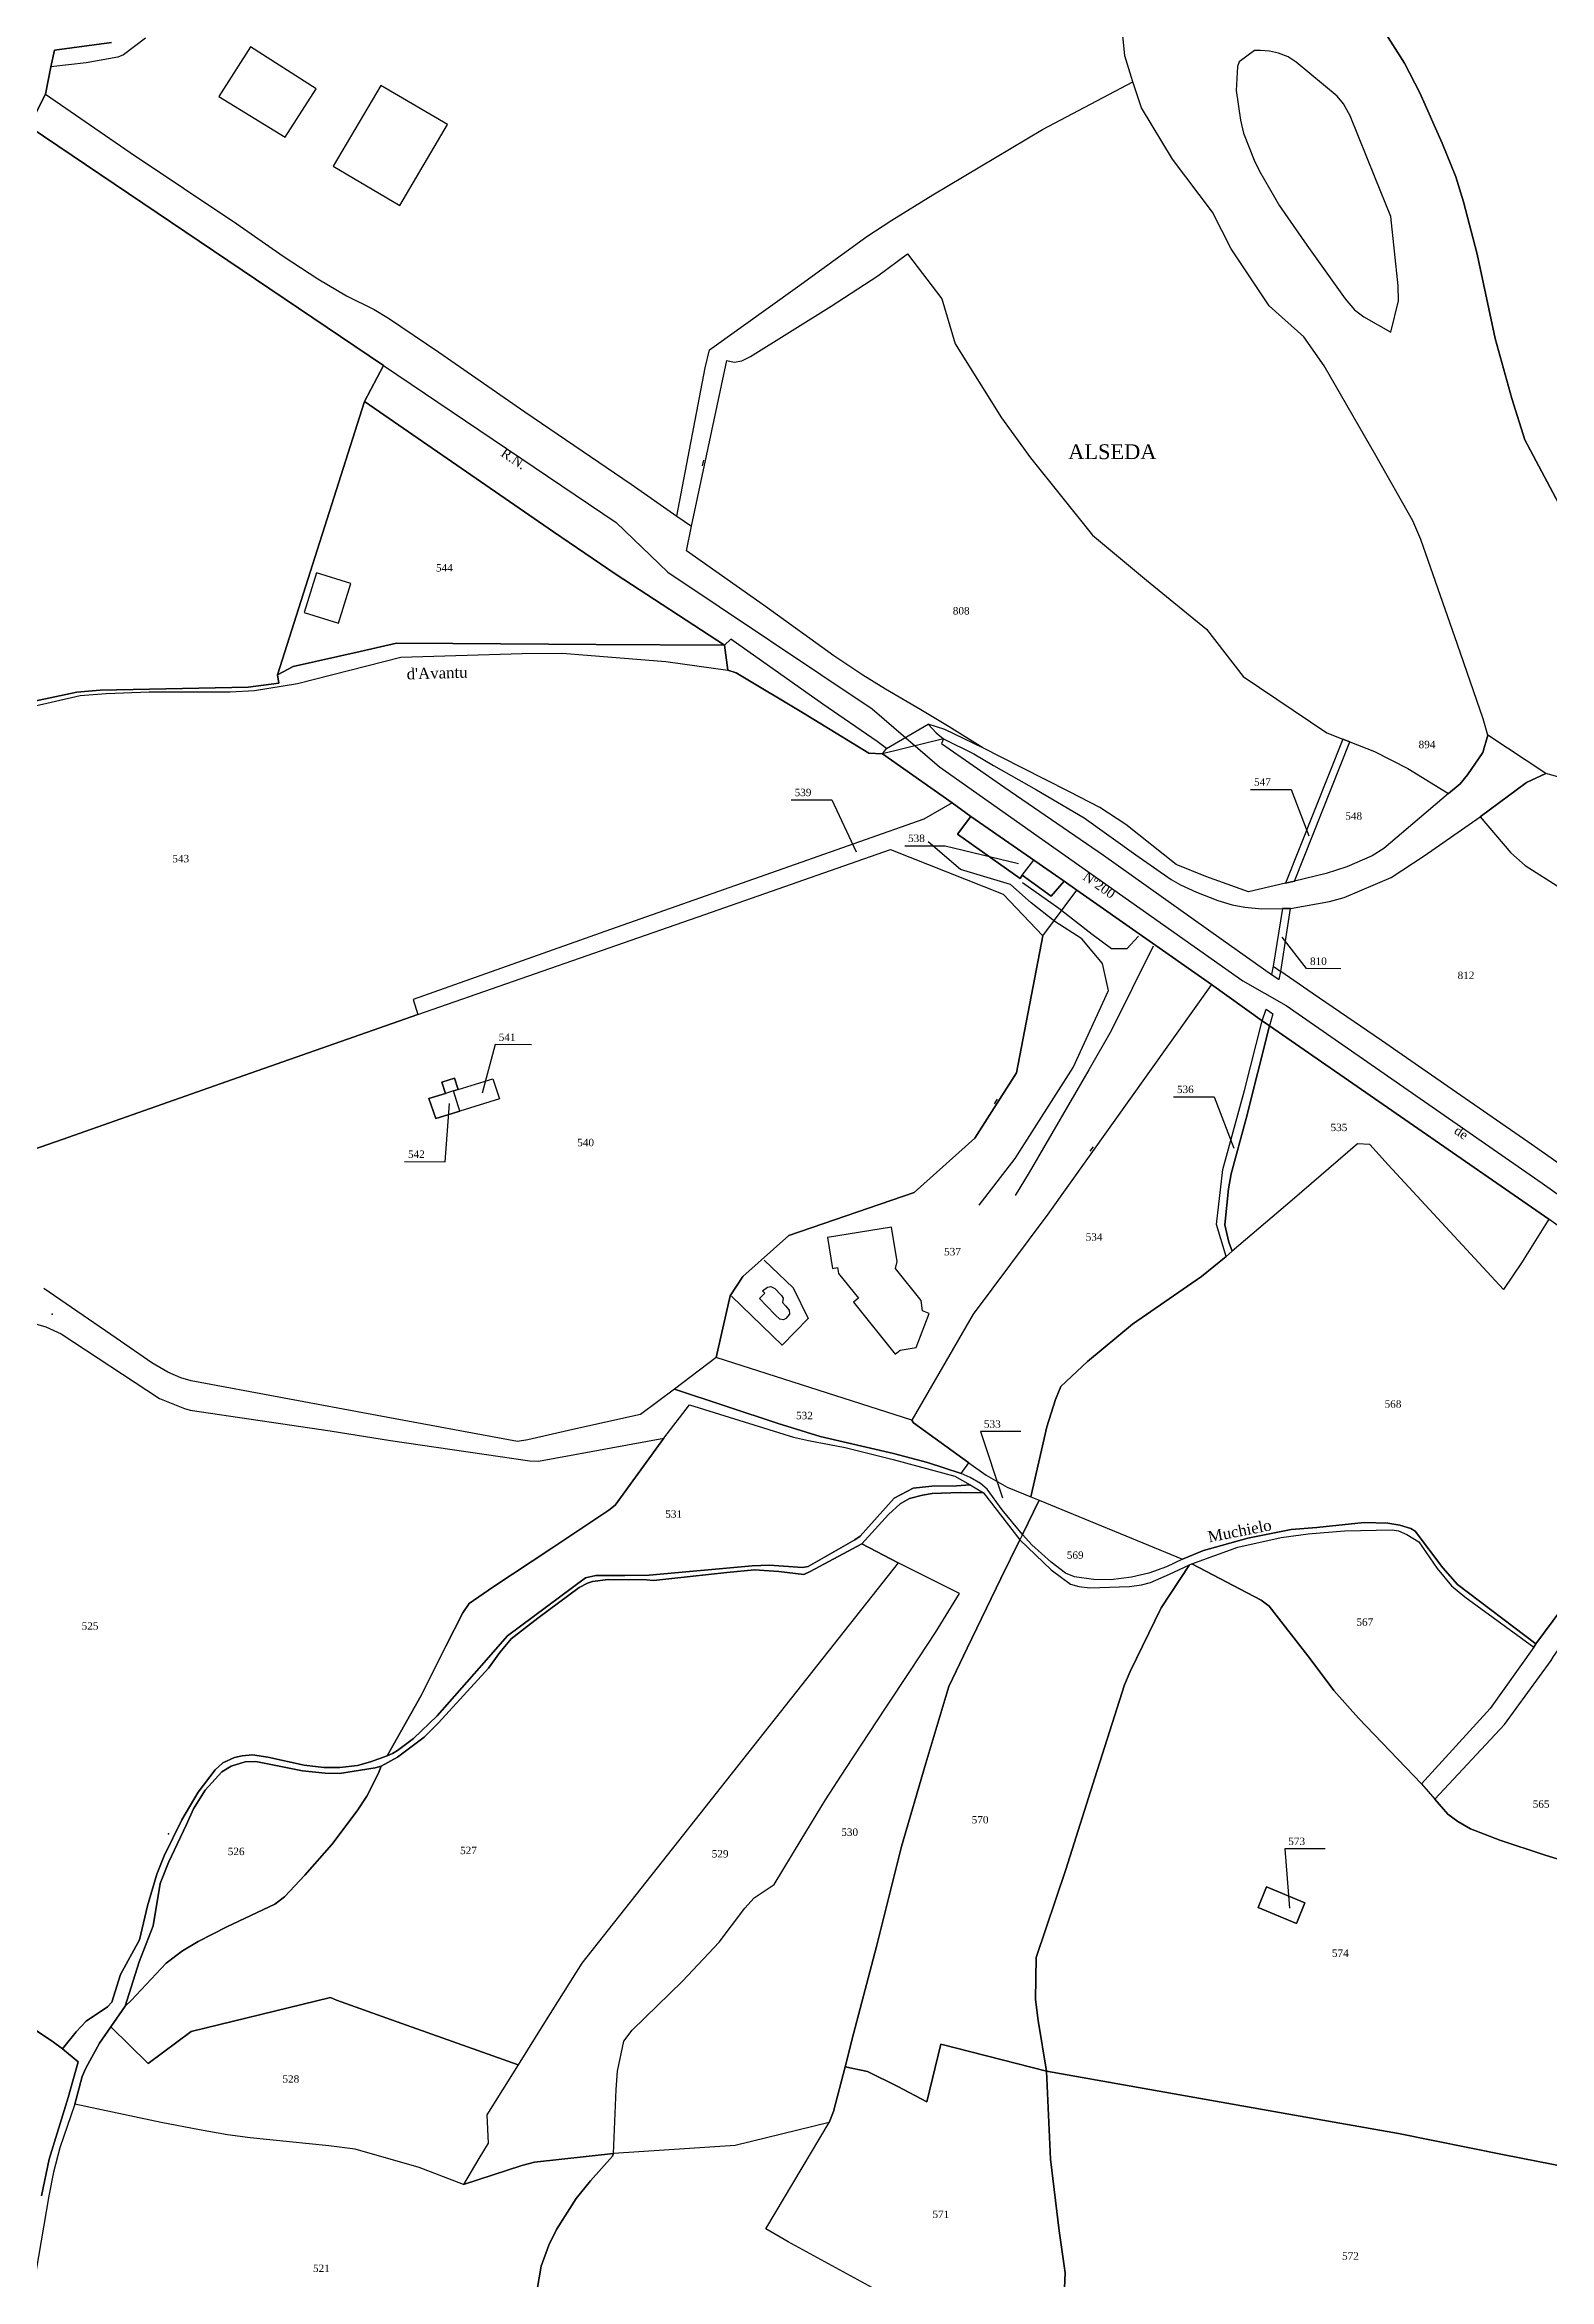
# Model space of a CAD drawing. Extents: x 1208104 to 1212743, y 6150498 to 6153217.
# Drawn here: x 1210997 to 1211403, y 6151575 to 6152178 of the extents above; entities that cross this region are included whole.
import ezdxf

# ---------------------------------------------------------------- set-up
doc = ezdxf.new("R2010")
doc.units = 0
doc.linetypes.add('CONTINU', pattern=[0])
doc.layers.get('0').update_dxf_attribs({"linetype": 'CONTINU'})
for name, color, linetype in [('1FLECHEFL', 7, 'CONTINU'), ('1LIEUDIT', 7, 'CONTINU'), ('1PARCELLE', 7, 'CONTINU'), ('1SUBDSECT', 7, 'CONTINU'), ('1TRONFLUV', 7, 'CONTINU'), ('1TROUPARCELLE', 7, 'CONTINU'), ('1ZONCOMM', 7, 'CONTINU'), ('3BATIDUR', 7, 'CONTINU'), ('3CHEMIN', 7, 'CONTINU'), ('3FISCLINE', 7, 'CONTINUOUS'), ('3FLECHEPAR', 7, 'CONTINU'), ('3LIEUDITTEX', 7, 'CONTINU'), ('3MURNONMI', 7, 'CONTINU'), ('3PARCELLETEX', 7, 'CONTINU'), ('3PISCINE', 7, 'CONTINUOUS'), ('3PONT', 7, 'CONTINU'), ('3SENTIER', 7, 'CONTINU'), ('3TOPOLINE', 7, 'CONTINU'), ('3TRONFLUVTEX', 7, 'CONTINU'), ('3ZONCOMMTEX', 7, 'CONTINU')]:
    doc.layers.add(name, color=color, linetype=linetype)
doc.styles.get("Standard").update_dxf_attribs({"font": 'Times New Roman'})

# ---------------------------------------------------------------- blocks, each defined once
blk = doc.blocks.new('FLECHRU1')
blk.add_point((0, 0))
blk = doc.blocks.new('MURNOMI')
blk.add_line((-0.75, 0.5), (0.75, 0.5))

msp = doc.modelspace()

# ---------------------------------------------------------------- linework, layer by layer
at = {"layer": '1LIEUDIT'}
for points in [[(1211454.63, 6151823.48), (1211402.69, 6151860.65), (1211327.31, 6151912.8), (1211325.33, 6151914.1), (1211311.69, 6151923.97), (1211275.31, 6151949.36), (1211271.92, 6151951.79), (1211246.79, 6151969.31), (1211241.75, 6151972.99), (1211222.9, 6151986.22), (1211219.24, 6151986.4), (1211201.62, 6151997.19), (1211183.48, 6152008.05), (1211181.25, 6152008.8), (1211180.3, 6152015.54), (1211180.3, 6152015.54), (1211151.11, 6152034.61), (1211134.2, 6152046.14), (1211083.18, 6152081.27), (1211088.32, 6152090.98), (1210992.72, 6152155.52), (1210997.18, 6152164.24), (1210998.6, 6152171.57), (1210999.54, 6152176.05), (1211014.95, 6152178.18)], [(1210972.05, 6151995.7), (1211005.6, 6152002.84), (1211011.93, 6152003.36), (1211051.78, 6152004.15), (1211060.08, 6152005.25), (1211059.7, 6152007.54), (1211083.18, 6152081.27), (1211134.2, 6152046.14), (1211151.11, 6152034.61), (1211180.3, 6152015.54), (1211180.3, 6152015.54), (1211181.25, 6152008.8), (1211183.48, 6152008.05), (1211201.62, 6151997.19), (1211219.24, 6151986.4), (1211222.9, 6151986.22), (1211241.75, 6151972.99), (1211246.79, 6151969.31), (1211271.92, 6151951.79), (1211275.31, 6151949.36), (1211311.69, 6151923.97), (1211325.33, 6151914.1), (1211327.31, 6151912.8), (1211402.69, 6151860.65), (1211395.48, 6151849.06), (1211390.45, 6151841.61), (1211359.35, 6151875.28), (1211354.4, 6151880.72), (1211351.09, 6151880.98), (1211333.47, 6151865.77), (1211317.22, 6151851.94), (1211315.61, 6151850.5), (1211309.01, 6151845.13), (1211290.41, 6151832.29), (1211278.19, 6151822.24), (1211271.01, 6151815.5), (1211269.55, 6151811.98), (1211267.26, 6151804.55), (1211262.92, 6151785.69), (1211265.2, 6151784.78), (1211260.7, 6151775.49), (1211260, 6151774.04), (1211254.88, 6151763.62), (1211245.77, 6151744.87), (1211240.79, 6151734.46), (1211234.6, 6151713.82), (1211228.06, 6151691.36), (1211221.28, 6151664.32), (1211215.12, 6151640.79), (1211212.89, 6151631.86), (1211209.72, 6151619.8), (1211208.56, 6151616.8), (1211183.18, 6151610.62), (1211150.38, 6151608.5), (1211150.12, 6151607.78), (1211144.15, 6151601.08), (1211140.33, 6151596.37), (1211134.95, 6151587.96), (1211132.93, 6151583.73), (1211130.85, 6151578.07), (1211128.78, 6151566.04)], [(1211454.63, 6151823.48), (1211402.69, 6151860.65), (1211395.48, 6151849.06), (1211390.45, 6151841.61), (1211359.35, 6151875.28), (1211354.4, 6151880.72), (1211351.09, 6151880.98), (1211333.47, 6151865.77), (1211317.22, 6151851.94), (1211315.61, 6151850.5), (1211309.01, 6151845.13), (1211290.41, 6151832.29), (1211278.19, 6151822.24), (1211271.01, 6151815.5), (1211269.55, 6151811.98), (1211267.26, 6151804.55), (1211262.92, 6151785.69), (1211265.2, 6151784.78), (1211260.7, 6151775.49), (1211260, 6151774.04), (1211260, 6151774.04), (1211254.88, 6151763.62), (1211245.77, 6151744.87), (1211240.79, 6151734.46), (1211234.6, 6151713.82), (1211228.06, 6151691.36), (1211221.28, 6151664.32), (1211215.12, 6151640.79), (1211212.89, 6151631.86), (1211209.72, 6151619.8), (1211208.56, 6151616.8), (1211183.18, 6151610.62), (1211150.38, 6151608.5), (1211150.12, 6151607.78), (1211144.15, 6151601.08), (1211140.33, 6151596.37), (1211134.95, 6151587.96), (1211132.93, 6151583.73), (1211130.85, 6151578.07), (1211128.78, 6151566.04)]]:
    msp.add_lwpolyline(points, dxfattribs=at)
at = {"layer": '1PARCELLE'}
for points in [[(1211014.95, 6152178.18), (1210999.54, 6152176.05), (1210998.6, 6152171.57), (1210997.18, 6152164.24), (1211019.99, 6152148.51), (1211048.72, 6152129.22), (1211061.3, 6152120.52), (1211070.58, 6152114.36), (1211078.31, 6152109.77), (1211085.82, 6152106.12), (1211089.71, 6152103.78), (1211103.28, 6152094.57), (1211126.45, 6152078.5), (1211155.12, 6152058.95), (1211167.48, 6152050.31), (1211171.44, 6152047.61), (1211180.97, 6152092.33), (1211182.94, 6152091.92), (1211184.95, 6152092.21), (1211187.28, 6152093.37), (1211209.08, 6152106.97), (1211221.71, 6152115.16), (1211229.64, 6152121.16), (1211238.92, 6152108.94), (1211242.49, 6152096.87), (1211255.01, 6152076.88), (1211262.86, 6152066.09), (1211279.57, 6152045.22), (1211294.15, 6152033.07), (1211310.36, 6152019.8), (1211320.24, 6152007.02), (1211342.77, 6151991.9), (1211347.11, 6151990.13), (1211349, 6151989.42), (1211355.62, 6151986.81), (1211364.59, 6151982.24), (1211375.6, 6151975.48), (1211378.75, 6151978.05), (1211380.73, 6151980.5), (1211384.86, 6151986.55), (1211386.19, 6151991.26), (1211384.95, 6151995.63), (1211377.99, 6152015.7), (1211368.11, 6152044), (1211365.95, 6152049.1), (1211355.98, 6152066.71), (1211342.07, 6152090.93), (1211336.61, 6152098.68), (1211327.22, 6152107.08), (1211316.98, 6152122.51), (1211311.91, 6152132.33), (1211301.16, 6152146.64), (1211292.81, 6152160.53), (1211290.45, 6152167.55), (1211288.33, 6152174.55), (1211287.71, 6152180.91)], [(1211406.84, 6152050.94), (1211396.16, 6152070.89), (1211392.65, 6152082.11), (1211388.18, 6152098.26), (1211383.37, 6152121.03), (1211379.63, 6152135.12), (1211377.61, 6152141.92), (1211373.87, 6152150.96), (1211367.9, 6152164.6), (1211363.77, 6152172.61), (1211357.43, 6152182.47)], [(1210993.19, 6151998.9), (1211006.53, 6152001.92), (1211013.49, 6152002.5), (1211025.15, 6152002.91), (1211046.99, 6152002.92), (1211053.49, 6152003.28), (1211065.12, 6152005.13), (1211092.98, 6152012.27), (1211125.75, 6152013.29), (1211136.53, 6152013.32), (1211164.5, 6152011.1), (1211181.25, 6152008.8), (1211183.48, 6152008.05), (1211201.62, 6151997.19), (1211219.24, 6151986.4), (1211222.9, 6151986.22), (1211241.75, 6151972.99), (1211234.1, 6151968.56), (1211199.38, 6151956.3), (1211149.54, 6151938.77), (1211096.31, 6151919.86), (1211097.6, 6151915.86), (1211049.09, 6151898.84), (1211001.67, 6151882.13), (1210957.5, 6151866.76)], [(1211424.5, 6151974.6), (1211401.87, 6151980.86), (1211396.68, 6151978.45), (1211384.13, 6151969.19), (1211392.43, 6151959.49), (1211396.27, 6151956.04), (1211405.9, 6151949.9)], [(1210957.5, 6151866.76), (1211001.67, 6151882.13), (1211049.09, 6151898.84), (1211097.6, 6151915.86), (1211174.98, 6151942.83), (1211225.1, 6151960.38), (1211255.51, 6151948.36), (1211266.17, 6151937.04), (1211259.08, 6151900.09), (1211247.83, 6151882.5), (1211231.48, 6151867.81), (1211197.7, 6151856.24), (1211185.23, 6151845.13), (1211181.83, 6151839.89), (1211178.09, 6151823.32), (1211166.83, 6151814.72), (1211157.65, 6151807.87), (1211139.36, 6151803.81), (1211127.26, 6151801.02), (1211124.5, 6151800.6), (1211086.6, 6151807.65), (1211086.6, 6151807.65), (1211036.49, 6151816.97), (1211033.66, 6151817.84), (1211030.19, 6151819.28), (1211025.83, 6151821.88), (1211016.23, 6151828.48), (1210996.7, 6151841.92)], [(1211454.63, 6151823.48), (1211402.69, 6151860.65), (1211395.48, 6151849.06), (1211390.45, 6151841.61), (1211359.35, 6151875.28), (1211354.4, 6151880.72), (1211351.09, 6151880.98), (1211333.47, 6151865.77), (1211317.22, 6151851.94), (1211315.61, 6151850.5), (1211309.01, 6151845.13), (1211290.41, 6151832.29), (1211278.19, 6151822.24), (1211271.01, 6151815.5), (1211269.55, 6151811.98), (1211267.26, 6151804.55), (1211262.92, 6151785.69), (1211262.92, 6151785.69), (1211265.2, 6151784.78), (1211303.81, 6151768.82), (1211309.48, 6151771.23), (1211321.48, 6151774.55), (1211333.13, 6151776.84), (1211340.11, 6151777.43), (1211352.83, 6151778.75), (1211359.21, 6151778.61), (1211362.5, 6151778.08), (1211365.42, 6151777.14), (1211366.57, 6151776.4), (1211374.1, 6151766.49), (1211378.05, 6151762.02), (1211399.16, 6151745.99), (1211406.16, 6151755.49)], [(1210992.91, 6151832.85), (1210997.2, 6151831.58), (1211001.38, 6151829.7), (1211027.89, 6151812.24), (1211034.61, 6151809.54), (1211036.18, 6151809.1), (1211073.93, 6151803.45), (1211090.18, 6151800.87), (1211127.82, 6151795.41), (1211130.13, 6151795.34), (1211163.97, 6151801.55), (1211150.81, 6151783.45), (1211149.13, 6151782.11), (1211133.73, 6151771.82), (1211117.85, 6151761.26), (1211111.45, 6151756.9), (1211109.77, 6151754.36), (1211105.17, 6151745.38), (1211098.45, 6151732.04), (1211089.33, 6151715.81), (1211084.82, 6151714.13), (1211081.35, 6151713.22), (1211076.56, 6151712.62), (1211072.22, 6151712.63), (1211066.92, 6151713.26), (1211057.14, 6151715.42), (1211052.98, 6151716.02), (1211050.18, 6151715.81), (1211048.16, 6151715.35), (1211044.99, 6151713.94), (1211042.94, 6151712.03), (1211038.31, 6151705.96), (1211033.91, 6151698.5), (1211029.16, 6151688.82), (1211027.17, 6151683.86), (1211024.64, 6151675.28), (1211022.5, 6151666.12), (1211017.39, 6151656.78), (1211015.02, 6151649.33), (1211013.91, 6151648.05), (1211008.1, 6151644.15), (1211005.4, 6151641.31), (1211001.76, 6151636.68), (1210998.98, 6151638.82), (1210998.98, 6151638.82), (1210984.39, 6151648.4)], [(1211421.4, 6151602.09), (1211390.64, 6151608.1), (1211390.64, 6151608.1), (1211362.14, 6151613.88), (1211334.07, 6151618.8), (1211308.68, 6151623.29), (1211267.19, 6151630.72), (1211264.94, 6151644.36), (1211264.16, 6151650.02), (1211264.36, 6151661.41), (1211272.37, 6151685.15), (1211280.17, 6151709.81), (1211288.24, 6151734.96), (1211289.7, 6151738.58), (1211298.07, 6151755.76), (1211305.78, 6151767.34), (1211306.35, 6151767.6), (1211325.06, 6151757.82), (1211327.27, 6151756.21), (1211338.32, 6151741.98), (1211344.71, 6151733.41), (1211351.32, 6151725.96), (1211368.35, 6151708.22), (1211371.94, 6151704.08), (1211375.43, 6151700.06), (1211378.09, 6151698.11), (1211381.51, 6151696.13), (1211389.45, 6151693), (1211401.41, 6151689.06), (1211408.95, 6151686.73)], [(1211408.95, 6151686.73), (1211401.41, 6151689.06), (1211389.45, 6151693), (1211381.51, 6151696.13), (1211378.09, 6151698.11), (1211375.43, 6151700.06), (1211371.94, 6151704.08), (1211390.74, 6151724.23), (1211403.31, 6151741.54)], [(1210984.39, 6151648.4), (1210998.98, 6151638.82), (1211001.76, 6151636.68), (1211005.93, 6151633.25), (1211003.28, 6151623.61), (1210998.15, 6151606.92), (1210996.08, 6151597.08)], [(1211128.78, 6151566.04), (1211130.85, 6151578.07), (1211132.93, 6151583.73), (1211134.95, 6151587.96), (1211140.33, 6151596.37), (1211144.15, 6151601.08), (1211150.12, 6151607.78), (1211150.38, 6151608.5), (1211129.1, 6151606.09), (1211125.67, 6151605.27), (1211109.88, 6151600.11), (1211097.94, 6151604.73), (1211080.66, 6151609.6), (1211073.6, 6151610.51), (1211052.39, 6151612.73), (1211046.28, 6151613.51), (1211038.67, 6151614.83), (1211028.33, 6151616.8), (1211005.06, 6151621.8), (1211001.06, 6151609.98), (1210999.31, 6151603.41), (1210998.03, 6151597.05), (1210994.52, 6151576.49)], [(1211224.19, 6151570.06), (1211197.46, 6151584.62), (1211191.43, 6151588.14), (1211208.56, 6151616.8), (1211183.18, 6151610.62), (1211150.38, 6151608.5), (1211150.12, 6151607.78), (1211144.15, 6151601.08), (1211140.33, 6151596.37), (1211134.95, 6151587.96), (1211132.93, 6151583.73), (1211130.85, 6151578.07), (1211128.78, 6151566.04)]]:
    msp.add_lwpolyline(points, dxfattribs=at)
for points in [[(1211347.11, 6151990.13), (1211331.66, 6151951.33), (1211321.63, 6151948.99), (1211310.16, 6151953.06), (1211302.17, 6151956.32), (1211288.57, 6151967.11), (1211281.51, 6151971.72), (1211273.39, 6151975.95), (1211260.41, 6151982.46), (1211249.98, 6151987.82), (1211240.91, 6151993.52), (1211233.24, 6151998.03), (1211223.71, 6152003.66), (1211217.64, 6152007.43), (1211209.83, 6152012.67), (1211191.34, 6152025.95), (1211170.08, 6152041.01), (1211171.44, 6152047.61), (1211180.97, 6152092.33), (1211182.94, 6152091.92), (1211184.95, 6152092.21), (1211187.28, 6152093.37), (1211209.08, 6152106.97), (1211221.71, 6152115.16), (1211229.64, 6152121.16), (1211238.92, 6152108.94), (1211242.49, 6152096.87), (1211255.01, 6152076.88), (1211262.86, 6152066.09), (1211279.57, 6152045.22), (1211294.15, 6152033.07), (1211310.36, 6152019.8), (1211320.24, 6152007.02), (1211342.77, 6151991.9), (1211347.11, 6151990.13)], [(1211083.18, 6152081.27), (1211059.7, 6152007.54), (1211064, 6152009.72), (1211081.99, 6152013.84), (1211091.83, 6152016.03), (1211107.05, 6152015.97), (1211145.71, 6152015.69), (1211180.3, 6152015.54), (1211151.11, 6152034.61), (1211134.2, 6152046.14), (1211083.18, 6152081.27)], [(1211334.05, 6151951.86), (1211349, 6151989.42), (1211347.11, 6151990.13), (1211331.66, 6151951.33), (1211334.05, 6151951.86)], [(1211334.05, 6151951.86), (1211349, 6151989.42), (1211355.62, 6151986.81), (1211364.59, 6151982.24), (1211375.6, 6151975.48), (1211358.14, 6151960.65), (1211354.99, 6151958.65), (1211348.16, 6151955.66), (1211342.61, 6151953.88), (1211334.05, 6151951.86)], [(1211241.75, 6151972.99), (1211234.1, 6151968.56), (1211199.38, 6151956.3), (1211149.54, 6151938.77), (1211096.31, 6151919.86), (1211097.6, 6151915.86), (1211174.98, 6151942.83), (1211225.1, 6151960.38), (1211255.51, 6151948.36), (1211266.17, 6151937.04), (1211275.31, 6151949.36), (1211271.92, 6151951.79), (1211268.47, 6151947.74), (1211260.63, 6151953.41), (1211260.02, 6151952.59), (1211243.15, 6151964.48), (1211246.79, 6151969.31), (1211241.75, 6151972.99)], [(1211271.92, 6151951.79), (1211268.47, 6151947.74), (1211260.63, 6151953.41), (1211260.02, 6151952.59), (1211243.15, 6151964.48), (1211246.79, 6151969.31), (1211271.92, 6151951.79)], [(1211384.13, 6151969.19), (1211392.43, 6151959.49), (1211396.27, 6151956.04), (1211405.9, 6151949.9), (1211412.03, 6151946.52), (1211423.18, 6151941.4), (1211437.93, 6151936.73), (1211446.16, 6151932.88), (1211439.2, 6151918.45), (1211434.62, 6151910.04), (1211410.25, 6151872.24), (1211396.96, 6151881.52), (1211376.59, 6151895.65), (1211357.56, 6151908.79), (1211338.84, 6151921.56), (1211330.41, 6151927.42), (1211332.97, 6151944.42), (1211343.47, 6151946.3), (1211347.43, 6151947.4), (1211360.15, 6151952.85), (1211369.06, 6151958.68), (1211384.13, 6151969.19)], [(1211178.09, 6151823.32), (1211181.83, 6151839.89), (1211185.23, 6151845.13), (1211197.7, 6151856.24), (1211231.48, 6151867.81), (1211247.83, 6151882.5), (1211259.08, 6151900.09), (1211266.17, 6151937.04), (1211275.31, 6151949.36), (1211311.69, 6151923.97), (1211267.49, 6151861.96), (1211247.4, 6151835), (1211230.8, 6151806.33), (1211178.09, 6151823.32)], [(1211330.41, 6151927.42), (1211332.97, 6151944.42), (1211330.86, 6151944.48), (1211328.33, 6151928.86), (1211330.41, 6151927.42)], [(1211311.69, 6151923.97), (1211267.49, 6151861.96), (1211247.4, 6151835), (1211230.8, 6151806.33), (1211231.27, 6151805.65), (1211246.19, 6151794.83), (1211250.86, 6151791.57), (1211256.57, 6151788.32), (1211262.92, 6151785.69), (1211267.26, 6151804.55), (1211269.55, 6151811.98), (1211271.01, 6151815.5), (1211278.19, 6151822.24), (1211290.41, 6151832.29), (1211309.01, 6151845.13), (1211315.61, 6151850.5), (1211313.01, 6151859.14), (1211314.7, 6151874.03), (1211320.62, 6151895.36), (1211325.33, 6151914.1), (1211311.69, 6151923.97)], [(1211315.61, 6151850.5), (1211313.01, 6151859.14), (1211314.7, 6151874.03), (1211320.62, 6151895.36), (1211325.33, 6151914.1), (1211327.31, 6151912.8), (1211321.01, 6151887.76), (1211317.02, 6151872.85), (1211316.23, 6151868.78), (1211315.26, 6151859.05), (1211316.37, 6151854.43), (1211317.22, 6151851.94), (1211315.61, 6151850.5)], [(1211317.22, 6151851.94), (1211316.37, 6151854.43), (1211315.26, 6151859.05), (1211316.23, 6151868.78), (1211317.02, 6151872.85), (1211321.01, 6151887.76), (1211327.31, 6151912.8), (1211402.69, 6151860.65), (1211395.48, 6151849.06), (1211390.45, 6151841.61), (1211359.35, 6151875.28), (1211354.4, 6151880.72), (1211351.09, 6151880.98), (1211333.47, 6151865.77), (1211317.22, 6151851.94)], [(1211108.46, 6151895.6), (1211107.52, 6151898.66), (1211104.08, 6151897.57), (1211105.01, 6151894.56), (1211100.52, 6151893.19), (1211102.46, 6151887.79), (1211108.93, 6151889.8), (1211107.21, 6151895.23), (1211108.46, 6151895.6)], [(1211108.46, 6151895.6), (1211117.81, 6151898.44), (1211119.62, 6151893.13), (1211108.93, 6151889.8), (1211107.21, 6151895.23), (1211108.46, 6151895.6)], [(1211178.09, 6151823.32), (1211166.83, 6151814.72), (1211194.76, 6151805.5), (1211206.15, 6151801.92), (1211225.91, 6151797.39), (1211235.06, 6151794.91), (1211244.16, 6151791.96), (1211246.19, 6151794.83), (1211231.27, 6151805.65), (1211230.8, 6151806.33), (1211178.09, 6151823.32)], [(1211368.35, 6151708.22), (1211371.94, 6151704.08), (1211390.74, 6151724.23), (1211403.31, 6151741.54), (1211403.91, 6151742.55), (1211458.67, 6151820.59), (1211454.63, 6151823.48), (1211429.33, 6151788.31), (1211406.16, 6151755.49), (1211399.16, 6151745.99), (1211398.63, 6151745.09), (1211386.85, 6151728.56), (1211368.35, 6151708.22)], [(1211089.33, 6151715.81), (1211098.45, 6151732.04), (1211105.17, 6151745.38), (1211109.77, 6151754.36), (1211111.45, 6151756.9), (1211117.85, 6151761.26), (1211133.73, 6151771.82), (1211149.13, 6151782.11), (1211150.81, 6151783.45), (1211163.97, 6151801.55), (1211170.84, 6151810.49), (1211198.93, 6151801.79), (1211202.93, 6151800.92), (1211212.87, 6151798.99), (1211225.85, 6151795.78), (1211242.47, 6151791.24), (1211246.58, 6151788.92), (1211242.93, 6151788.68), (1211236.23, 6151788.56), (1211231.2, 6151788.02), (1211226.07, 6151785.34), (1211216.92, 6151775.07), (1211215.46, 6151774.12), (1211202.85, 6151766.87), (1211201.35, 6151766.57), (1211192.43, 6151767.25), (1211187.75, 6151767.1), (1211159.98, 6151764.51), (1211153.41, 6151764.48), (1211145.63, 6151764.42), (1211142.79, 6151763.82), (1211121.76, 6151748.14), (1211114.11, 6151739.41), (1211102.77, 6151726.54), (1211096.42, 6151720.44), (1211092.14, 6151717.25), (1211090.72, 6151716.39), (1211089.33, 6151715.81)], [(1211244.16, 6151791.96), (1211246.19, 6151794.83), (1211250.86, 6151791.57), (1211256.57, 6151788.32), (1211262.92, 6151785.69), (1211265.2, 6151784.78), (1211260.7, 6151775.49), (1211255.2, 6151782.14), (1211251.18, 6151787.71), (1211249.37, 6151789.26), (1211246.6, 6151790.88), (1211244.16, 6151791.96)], [(1211208.56, 6151616.8), (1211183.18, 6151610.62), (1211150.38, 6151608.5), (1211151.1, 6151625.76), (1211151.49, 6151630.67), (1211153.15, 6151638.78), (1211155.4, 6151641.73), (1211169.02, 6151654.95), (1211178.9, 6151665.54), (1211185.79, 6151674.66), (1211188.3, 6151677.43), (1211193.74, 6151681.07), (1211201, 6151693.13), (1211207.54, 6151703.9), (1211213.01, 6151712.4), (1211223.71, 6151728.61), (1211230.52, 6151738.79), (1211237.27, 6151749.06), (1211243.67, 6151759.57), (1211227.13, 6151767.91), (1211217.36, 6151772.97), (1211224.52, 6151780.88), (1211227.67, 6151783.83), (1211230.19, 6151785.24), (1211233.69, 6151786.16), (1211236.31, 6151786.56), (1211243.88, 6151786.82), (1211250.19, 6151786.74), (1211260, 6151774.04), (1211254.88, 6151763.62), (1211245.77, 6151744.87), (1211240.79, 6151734.46), (1211234.6, 6151713.82), (1211228.06, 6151691.36), (1211221.28, 6151664.32), (1211215.12, 6151640.79), (1211212.89, 6151631.86), (1211209.72, 6151619.8), (1211208.56, 6151616.8)], [(1211260.7, 6151775.49), (1211265.2, 6151784.78), (1211303.81, 6151768.82), (1211299.52, 6151766.81), (1211294.78, 6151765.07), (1211290.14, 6151764.01), (1211284.5, 6151763.27), (1211279.82, 6151763.33), (1211274.76, 6151764.05), (1211272.29, 6151765.05), (1211268.4, 6151768.06), (1211263.18, 6151772.7), (1211260.7, 6151775.49)], [(1211018.63, 6151648.2), (1211020.29, 6151649.72), (1211029.7, 6151659.82), (1211034.13, 6151663.13), (1211038.36, 6151665.64), (1211046.05, 6151669.61), (1211058.98, 6151675.75), (1211061.58, 6151677.75), (1211067.15, 6151683.59), (1211074.41, 6151691.9), (1211081.2, 6151700.97), (1211083.85, 6151704.94), (1211086.98, 6151711.13), (1211087.68, 6151712.97), (1211092.06, 6151715.43), (1211099.31, 6151720.78), (1211103.12, 6151724.65), (1211116.63, 6151739.44), (1211119.68, 6151743.64), (1211122.78, 6151747.32), (1211129.97, 6151752.98), (1211141.09, 6151761.24), (1211143.39, 6151762.42), (1211144.68, 6151762.87), (1211148.93, 6151763.36), (1211159.3, 6151763.26), (1211161.13, 6151763.11), (1211180.94, 6151765.25), (1211188.44, 6151765.94), (1211194.99, 6151765.55), (1211201.67, 6151764.74), (1211203.44, 6151765.51), (1211217.36, 6151772.97), (1211227.13, 6151767.91), (1211141.79, 6151659.85), (1211131.76, 6151643.86), (1211124.67, 6151632.44), (1211090.5, 6151644.51), (1211075.67, 6151649.82), (1211074.03, 6151650.56), (1211036.49, 6151641.38), (1211024.89, 6151632.79), (1211014.8, 6151642.65), (1211018.63, 6151648.2)], [(1211305.78, 6151767.34), (1211298.07, 6151755.76), (1211289.7, 6151738.58), (1211288.24, 6151734.96), (1211280.17, 6151709.81), (1211272.37, 6151685.15), (1211264.36, 6151661.41), (1211264.16, 6151650.02), (1211264.94, 6151644.36), (1211267.19, 6151630.72), (1211238.68, 6151637.98), (1211234.85, 6151622.4), (1211227.06, 6151626.51), (1211218.84, 6151630.6), (1211212.89, 6151631.86), (1211215.12, 6151640.79), (1211221.28, 6151664.32), (1211228.06, 6151691.36), (1211234.6, 6151713.82), (1211240.79, 6151734.46), (1211245.77, 6151744.87), (1211254.88, 6151763.62), (1211260, 6151774.04), (1211268.45, 6151765.94), (1211273.68, 6151762.11), (1211275.85, 6151761.47), (1211278.83, 6151761.09), (1211289.54, 6151761.52), (1211292.75, 6151761.92), (1211295.26, 6151762.54), (1211300.35, 6151764.82), (1211305.78, 6151767.34)], [(1211368.35, 6151708.22), (1211351.32, 6151725.96), (1211344.71, 6151733.41), (1211338.32, 6151741.98), (1211327.27, 6151756.21), (1211325.06, 6151757.82), (1211306.35, 6151767.6), (1211318.82, 6151772.12), (1211330.5, 6151774.75), (1211337.76, 6151775.73), (1211347.54, 6151776.47), (1211360.44, 6151776.76), (1211362.16, 6151776.54), (1211364.39, 6151775.55), (1211367.58, 6151773.5), (1211372.54, 6151766.36), (1211376.37, 6151761.62), (1211380.05, 6151758.67), (1211398.63, 6151745.09), (1211386.85, 6151728.56), (1211368.35, 6151708.22)], [(1211150.38, 6151608.5), (1211151.1, 6151625.76), (1211151.49, 6151630.67), (1211153.15, 6151638.78), (1211155.4, 6151641.73), (1211169.02, 6151654.95), (1211178.9, 6151665.54), (1211185.79, 6151674.66), (1211188.3, 6151677.43), (1211193.74, 6151681.07), (1211201, 6151693.13), (1211207.54, 6151703.9), (1211213.01, 6151712.4), (1211223.71, 6151728.61), (1211230.52, 6151738.79), (1211237.27, 6151749.06), (1211243.67, 6151759.57), (1211227.13, 6151767.91), (1211141.79, 6151659.85), (1211131.76, 6151643.86), (1211124.67, 6151632.44), (1211116.21, 6151618.87), (1211116.57, 6151611.22), (1211114.03, 6151607.09), (1211109.88, 6151600.11), (1211125.67, 6151605.27), (1211129.1, 6151606.09), (1211150.38, 6151608.5)], [(1211018.63, 6151648.2), (1211022.4, 6151660.21), (1211026.2, 6151669.95), (1211028.12, 6151681.31), (1211030.36, 6151687.03), (1211035.19, 6151697.29), (1211037.1, 6151701.47), (1211040.24, 6151706.53), (1211044.7, 6151711.48), (1211047.22, 6151712.99), (1211051.05, 6151714.13), (1211053.91, 6151714.29), (1211066.46, 6151711.72), (1211072.57, 6151711.11), (1211076.48, 6151711), (1211086.04, 6151712.59), (1211087.68, 6151712.97), (1211086.98, 6151711.13), (1211083.85, 6151704.94), (1211081.2, 6151700.97), (1211074.41, 6151691.9), (1211067.15, 6151683.59), (1211061.58, 6151677.75), (1211058.98, 6151675.75), (1211046.05, 6151669.61), (1211038.36, 6151665.64), (1211034.13, 6151663.13), (1211029.7, 6151659.82), (1211020.29, 6151649.72), (1211018.63, 6151648.2)], [(1211336.88, 6151676.15), (1211326.49, 6151680.45), (1211324.27, 6151674.9), (1211334.59, 6151670.51), (1211336.88, 6151676.15)], [(1211014.8, 6151642.65), (1211024.89, 6151632.79), (1211036.49, 6151641.38), (1211074.03, 6151650.56), (1211075.67, 6151649.82), (1211090.5, 6151644.51), (1211124.67, 6151632.44), (1211116.21, 6151618.87), (1211116.57, 6151611.22), (1211114.03, 6151607.09), (1211109.88, 6151600.11), (1211097.94, 6151604.73), (1211080.66, 6151609.6), (1211073.6, 6151610.51), (1211052.39, 6151612.73), (1211046.28, 6151613.51), (1211038.67, 6151614.83), (1211028.33, 6151616.8), (1211005.06, 6151621.8), (1211007.08, 6151629.24), (1211008.04, 6151631.53), (1211011.76, 6151638.22), (1211014.8, 6151642.65)], [(1211267.19, 6151630.72), (1211268.21, 6151606.91), (1211270.56, 6151587.64), (1211272.22, 6151576.23), (1211271.86, 6151567.95), (1211285.57, 6151559.32), (1211283.61, 6151553.15), (1211264.25, 6151553.1), (1211251.79, 6151558.06), (1211241.72, 6151561.44), (1211236.89, 6151563.33), (1211224.19, 6151570.06), (1211197.46, 6151584.62), (1211191.43, 6151588.14), (1211208.56, 6151616.8), (1211209.72, 6151619.8), (1211212.89, 6151631.86), (1211218.84, 6151630.6), (1211227.06, 6151626.51), (1211234.85, 6151622.4), (1211238.68, 6151637.98), (1211267.19, 6151630.72)], [(1211421.4, 6151602.09), (1211421.85, 6151590.17), (1211425.02, 6151534.56), (1211396.95, 6151536.55), (1211388.27, 6151537.38), (1211381.76, 6151538.84), (1211369.05, 6151542.81), (1211348.59, 6151549.93), (1211336.54, 6151553.42), (1211328.42, 6151554.86), (1211305.67, 6151557.26), (1211287.85, 6151559.24), (1211285.57, 6151559.32), (1211271.86, 6151567.95), (1211272.22, 6151576.23), (1211270.56, 6151587.64), (1211268.21, 6151606.91), (1211267.19, 6151630.72), (1211308.68, 6151623.29), (1211334.07, 6151618.8), (1211362.14, 6151613.88), (1211390.64, 6151608.1), (1211421.4, 6151602.09)]]:
    msp.add_lwpolyline(points, close=True, dxfattribs=at)
at = {"layer": '1SUBDSECT'}
msp.add_lwpolyline([(1211014.95, 6152178.18), (1210999.54, 6152176.05), (1210998.6, 6152171.57), (1210997.18, 6152164.24), (1210992.72, 6152155.52), (1211088.32, 6152090.98), (1211083.18, 6152081.27), (1211059.7, 6152007.54), (1211060.08, 6152005.25), (1211051.78, 6152004.15), (1211011.93, 6152003.36), (1211005.6, 6152002.84), (1210972.05, 6151995.7)], dxfattribs=at)
at = {"layer": '1TRONFLUV'}
for points in [[(1211424.5, 6151974.6), (1211401.87, 6151980.86), (1211386.19, 6151991.26), (1211384.95, 6151995.63), (1211377.99, 6152015.7), (1211368.11, 6152044), (1211365.95, 6152049.1), (1211355.98, 6152066.71), (1211342.07, 6152090.93), (1211336.61, 6152098.68), (1211327.22, 6152107.08), (1211316.98, 6152122.51), (1211311.91, 6152132.33), (1211301.16, 6152146.64), (1211292.81, 6152160.53), (1211290.45, 6152167.55), (1211288.33, 6152174.55), (1211287.71, 6152180.91)], [(1211357.43, 6152182.47), (1211363.77, 6152172.61), (1211367.9, 6152164.6), (1211373.87, 6152150.96), (1211377.61, 6152141.92), (1211379.63, 6152135.12), (1211383.37, 6152121.03), (1211388.18, 6152098.26), (1211392.65, 6152082.11), (1211396.16, 6152070.89), (1211406.84, 6152050.94)], [(1210993.19, 6151998.9), (1211006.53, 6152001.92), (1211013.49, 6152002.5), (1211025.15, 6152002.91), (1211046.99, 6152002.92), (1211053.49, 6152003.28), (1211065.12, 6152005.13), (1211092.98, 6152012.27), (1211125.75, 6152013.29), (1211136.53, 6152013.32), (1211164.5, 6152011.1), (1211181.25, 6152008.8), (1211183.48, 6152008.05), (1211201.62, 6151997.19), (1211219.24, 6151986.4), (1211222.9, 6151986.22), (1211223.97, 6151987.6), (1211221.48, 6151989.48), (1211206.84, 6151999.58), (1211182.01, 6152017.1), (1211180.3, 6152015.54), (1211145.71, 6152015.69), (1211107.05, 6152015.97), (1211091.83, 6152016.03), (1211081.99, 6152013.84), (1211064, 6152009.72), (1211059.7, 6152007.54), (1211060.08, 6152005.25), (1211051.78, 6152004.15), (1211011.93, 6152003.36), (1211005.6, 6152002.84), (1210972.05, 6151995.7)], [(1210992.91, 6151832.85), (1210997.2, 6151831.58), (1211001.38, 6151829.7), (1211027.89, 6151812.24), (1211034.61, 6151809.54), (1211036.18, 6151809.1), (1211073.93, 6151803.45), (1211090.18, 6151800.87), (1211127.82, 6151795.41), (1211130.13, 6151795.34), (1211163.97, 6151801.55), (1211170.84, 6151810.49), (1211198.93, 6151801.79), (1211202.93, 6151800.92), (1211212.87, 6151798.99), (1211225.85, 6151795.78), (1211242.47, 6151791.24), (1211246.58, 6151788.92), (1211250.19, 6151786.74), (1211260, 6151774.04), (1211268.45, 6151765.94), (1211273.68, 6151762.11), (1211275.85, 6151761.47), (1211278.83, 6151761.09), (1211289.54, 6151761.52), (1211292.75, 6151761.92), (1211295.26, 6151762.54), (1211300.35, 6151764.82), (1211305.78, 6151767.34), (1211306.35, 6151767.6), (1211318.82, 6151772.12), (1211330.5, 6151774.75), (1211337.76, 6151775.73), (1211347.54, 6151776.47), (1211360.44, 6151776.76), (1211362.16, 6151776.54), (1211364.39, 6151775.55), (1211367.58, 6151773.5), (1211372.54, 6151766.36), (1211376.37, 6151761.62), (1211380.05, 6151758.67), (1211398.63, 6151745.09), (1211399.16, 6151745.99), (1211378.05, 6151762.02), (1211374.1, 6151766.49), (1211366.57, 6151776.4), (1211365.42, 6151777.14), (1211362.5, 6151778.08), (1211359.21, 6151778.61), (1211352.83, 6151778.75), (1211340.11, 6151777.43), (1211333.13, 6151776.84), (1211321.48, 6151774.55), (1211309.48, 6151771.23), (1211303.81, 6151768.82), (1211299.52, 6151766.81), (1211294.78, 6151765.07), (1211290.14, 6151764.01), (1211284.5, 6151763.27), (1211279.82, 6151763.33), (1211274.76, 6151764.05), (1211272.29, 6151765.05), (1211268.4, 6151768.06), (1211263.18, 6151772.7), (1211260.7, 6151775.49), (1211255.2, 6151782.14), (1211251.18, 6151787.71), (1211249.37, 6151789.26), (1211246.6, 6151790.88), (1211244.16, 6151791.96), (1211235.06, 6151794.91), (1211225.91, 6151797.39), (1211206.15, 6151801.92), (1211194.76, 6151805.5), (1211166.83, 6151814.72), (1211157.65, 6151807.87), (1211139.36, 6151803.81), (1211127.26, 6151801.02), (1211124.5, 6151800.6), (1211086.6, 6151807.65), (1211036.49, 6151816.97), (1211033.66, 6151817.84), (1211030.19, 6151819.28), (1211025.83, 6151821.88), (1211016.23, 6151828.48), (1210996.7, 6151841.92)], [(1210996.08, 6151597.08), (1210998.15, 6151606.92), (1211003.28, 6151623.61), (1211005.93, 6151633.25), (1211001.76, 6151636.68), (1211005.4, 6151641.31), (1211008.1, 6151644.15), (1211013.91, 6151648.05), (1211015.02, 6151649.33), (1211017.39, 6151656.78), (1211022.5, 6151666.12), (1211024.64, 6151675.28), (1211027.17, 6151683.86), (1211029.16, 6151688.82), (1211033.91, 6151698.5), (1211038.31, 6151705.96), (1211042.94, 6151712.03), (1211044.99, 6151713.94), (1211048.16, 6151715.35), (1211050.18, 6151715.81), (1211052.98, 6151716.02), (1211057.14, 6151715.42), (1211066.92, 6151713.26), (1211072.22, 6151712.63), (1211076.56, 6151712.62), (1211081.35, 6151713.22), (1211084.82, 6151714.13), (1211089.33, 6151715.81), (1211090.72, 6151716.39), (1211092.14, 6151717.25), (1211096.42, 6151720.44), (1211102.77, 6151726.54), (1211114.11, 6151739.41), (1211121.76, 6151748.14), (1211142.79, 6151763.82), (1211145.63, 6151764.42), (1211153.41, 6151764.48), (1211159.98, 6151764.51), (1211187.75, 6151767.1), (1211192.43, 6151767.25), (1211201.35, 6151766.57), (1211202.85, 6151766.87), (1211215.46, 6151774.12), (1211216.92, 6151775.07), (1211226.07, 6151785.34), (1211231.2, 6151788.02), (1211236.23, 6151788.56), (1211242.93, 6151788.68), (1211246.58, 6151788.92), (1211246.58, 6151788.92), (1211250.19, 6151786.74), (1211243.88, 6151786.82), (1211236.31, 6151786.56), (1211233.69, 6151786.16), (1211230.19, 6151785.24), (1211227.67, 6151783.83), (1211224.52, 6151780.88), (1211217.36, 6151772.97), (1211203.44, 6151765.51), (1211201.67, 6151764.74), (1211194.99, 6151765.55), (1211188.44, 6151765.94), (1211180.94, 6151765.25), (1211161.13, 6151763.11), (1211159.3, 6151763.26), (1211148.93, 6151763.36), (1211144.68, 6151762.87), (1211143.39, 6151762.42), (1211141.09, 6151761.24), (1211129.97, 6151752.98), (1211122.78, 6151747.32), (1211119.68, 6151743.64), (1211116.63, 6151739.44), (1211103.12, 6151724.65), (1211099.31, 6151720.78), (1211092.06, 6151715.43), (1211087.68, 6151712.97), (1211086.04, 6151712.59), (1211076.48, 6151711), (1211072.57, 6151711.11), (1211066.46, 6151711.72), (1211053.91, 6151714.29), (1211051.05, 6151714.13), (1211047.22, 6151712.99), (1211044.7, 6151711.48), (1211040.24, 6151706.53), (1211037.1, 6151701.47), (1211035.19, 6151697.29), (1211030.36, 6151687.03), (1211028.12, 6151681.31), (1211026.2, 6151669.95), (1211022.4, 6151660.21), (1211018.63, 6151648.2), (1211014.8, 6151642.65), (1211011.76, 6151638.22), (1211008.04, 6151631.53), (1211007.08, 6151629.24), (1211005.06, 6151621.8), (1211001.06, 6151609.98), (1210999.31, 6151603.41), (1210998.03, 6151597.05), (1210994.52, 6151576.49)]]:
    msp.add_lwpolyline(points, dxfattribs=at)
msp.add_lwpolyline([(1211332.97, 6151944.42), (1211343.47, 6151946.3), (1211347.43, 6151947.4), (1211360.15, 6151952.85), (1211369.06, 6151958.68), (1211384.13, 6151969.19), (1211396.68, 6151978.45), (1211401.87, 6151980.86), (1211386.19, 6151991.26), (1211384.86, 6151986.55), (1211380.73, 6151980.5), (1211378.75, 6151978.05), (1211375.6, 6151975.48), (1211358.14, 6151960.65), (1211354.99, 6151958.65), (1211348.16, 6151955.66), (1211342.61, 6151953.88), (1211334.05, 6151951.86), (1211331.66, 6151951.33), (1211321.63, 6151948.99), (1211310.16, 6151953.06), (1211302.17, 6151956.32), (1211288.57, 6151967.11), (1211281.51, 6151971.72), (1211273.39, 6151975.95), (1211260.41, 6151982.46), (1211249.98, 6151987.82), (1211239.77, 6151992.78), (1211235.22, 6151994.16), (1211237.37, 6151991.86), (1211239.42, 6151990.22), (1211247.57, 6151986.19), (1211252.9, 6151983.04), (1211264.48, 6151976.43), (1211277.34, 6151968.94), (1211291.29, 6151958.93), (1211300.81, 6151952.26), (1211303.34, 6151950.8), (1211307.64, 6151948.86), (1211313.35, 6151946.64), (1211317.28, 6151945.44), (1211320.63, 6151944.81), (1211325.28, 6151944.38), (1211330.86, 6151944.48), (1211332.97, 6151944.42)], close=True, dxfattribs=at)
at = {"layer": '1TROUPARCELLE'}
for points in [[(1211100.52, 6151893.19), (1211105.01, 6151894.56), (1211104.08, 6151897.57), (1211107.52, 6151898.66), (1211108.46, 6151895.6), (1211117.81, 6151898.44), (1211119.62, 6151893.13), (1211108.93, 6151889.8), (1211102.46, 6151887.79), (1211100.52, 6151893.19)], [(1211324.27, 6151674.9), (1211326.49, 6151680.45), (1211336.88, 6151676.15), (1211334.59, 6151670.51), (1211324.27, 6151674.9)]]:
    msp.add_lwpolyline(points, close=True, dxfattribs=at)
at = {"layer": '1ZONCOMM'}
msp.add_lwpolyline([(1211088.32, 6152090.98), (1211151.05, 6152048.64), (1211165.05, 6152035.21), (1211220.1, 6151998.36), (1211238.26, 6151982.64), (1211320.16, 6151924.94), (1211331.83, 6151918.24), (1211400.87, 6151870.36), (1211498.21, 6151801.1), (1211639.32, 6151701.45)], dxfattribs=at)
at = {"layer": '3BATIDUR'}
for points in [[(1211061.81, 6152152.59), (1211070.13, 6152165.67), (1211052.42, 6152176.94), (1211043.91, 6152163.55), (1211061.81, 6152152.59)], [(1211105.6, 6152155.99), (1211087.62, 6152166.57), (1211074.76, 6152144.74), (1211092.74, 6152134.15), (1211105.6, 6152155.99)], [(1211070.26, 6152035.02), (1211066.94, 6152024.34), (1211076.17, 6152021.46), (1211079.5, 6152032.14), (1211070.26, 6152035.02)], [(1211271.92, 6151951.79), (1211246.79, 6151969.31), (1211243.15, 6151964.48), (1211260.02, 6151952.59), (1211260.63, 6151953.41), (1211268.47, 6151947.74), (1211271.92, 6151951.79)], [(1211108.93, 6151889.8), (1211107.21, 6151895.23), (1211105.01, 6151894.56), (1211100.52, 6151893.19), (1211102.46, 6151887.79), (1211108.93, 6151889.8)], [(1211107.21, 6151895.23), (1211105.01, 6151894.56), (1211104.08, 6151897.57), (1211107.52, 6151898.66), (1211108.46, 6151895.6), (1211107.21, 6151895.23)], [(1211107.21, 6151895.23), (1211108.46, 6151895.6), (1211117.81, 6151898.44), (1211119.62, 6151893.13), (1211108.93, 6151889.8), (1211107.21, 6151895.23)], [(1211208.1, 6151855.68), (1211209.43, 6151847.32), (1211210.81, 6151847.54), (1211211.08, 6151845.99), (1211216.48, 6151839.31), (1211215.09, 6151838.18), (1211226.38, 6151824.21), (1211227.65, 6151825.23), (1211232.04, 6151825.94), (1211235.54, 6151835.18), (1211233.68, 6151835.88), (1211233.4, 6151838.66), (1211226.4, 6151847.3), (1211226.87, 6151849.22), (1211225.39, 6151858.44), (1211208.1, 6151855.68)], [(1211324.27, 6151674.9), (1211326.49, 6151680.45), (1211336.88, 6151676.15), (1211334.59, 6151670.51), (1211324.27, 6151674.9)]]:
    msp.add_lwpolyline(points, close=True, dxfattribs=at)
at = {"layer": '3CHEMIN'}
for points in [[(1211024.1, 6152179.32), (1211018.2, 6152174.85), (1211016.69, 6152174.23)], [(1211016.69, 6152174.23), (1211008.14, 6152172.66), (1210998.6, 6152171.57)], [(1211167.48, 6152050.31), (1211175.05, 6152090.38), (1211176.27, 6152095.18), (1211199.98, 6152112.26), (1211218.73, 6152125.78), (1211225.45, 6152130.24)]]:
    msp.add_lwpolyline(points, dxfattribs=at)
at = {"layer": '3FISCLINE'}
for points in [[(1211323.29, 6152176.01), (1211319.17, 6152172.94), (1211318.73, 6152171.63), (1211318.33, 6152165.21), (1211319.46, 6152157.19), (1211320.29, 6152153.66), (1211323.14, 6152146.41), (1211324.66, 6152143.44), (1211330, 6152134.07), (1211337.43, 6152123.43), (1211347.73, 6152108.98), (1211350.21, 6152105.97), (1211352.76, 6152104.13), (1211360.08, 6152099.98), (1211362.14, 6152108.41), (1211362.06, 6152112.47), (1211360.05, 6152131.21), (1211355.86, 6152141.63), (1211349.05, 6152158.36), (1211347.32, 6152161.57), (1211345.53, 6152163.65), (1211334.55, 6152172.8), (1211332.34, 6152174.27), (1211329.76, 6152175.25), (1211327.33, 6152175.78), (1211324.92, 6152176.01), (1211323.29, 6152176.01)], [(1211225.45, 6152130.24), (1211236.5, 6152137.08), (1211266.13, 6152154.64), (1211290.45, 6152167.55)], [(1211260.63, 6151953.41), (1211263.71, 6151957.52)]]:
    msp.add_lwpolyline(points, dxfattribs=at)
at = {"layer": '3FLECHEPAR'}
for points in [[(1211198.3, 6151973.77), (1211209.22, 6151973.75), (1211215.81, 6151959.72)], [(1211322.24, 6151976.59), (1211333.16, 6151976.57), (1211337.93, 6151964.03)], [(1211228.91, 6151961.4), (1211239.83, 6151961.38), (1211259.63, 6151956.6)], [(1211346.55, 6151928.2), (1211337.32, 6151928.22), (1211330.74, 6151936.73)], [(1211128.27, 6151907.69), (1211118.48, 6151907.71), (1211114.94, 6151894.62)], [(1211301.45, 6151893.64), (1211312.37, 6151893.62), (1211317.67, 6151879.75)], [(1211094.01, 6151876.15), (1211104.93, 6151876.13), (1211106.15, 6151891.85)], [(1211260.28, 6151803.31), (1211249.37, 6151803.33), (1211255.33, 6151785.44)], [(1211342.38, 6151690.7), (1211331.46, 6151690.72), (1211332.69, 6151674.69)]]:
    msp.add_lwpolyline(points, dxfattribs=at)
at = {"layer": '3PISCINE'}
msp.add_lwpolyline([(1211190.58, 6151841.29), (1211191.87, 6151842.3), (1211192.85, 6151842.45), (1211193.88, 6151841.88), (1211195.65, 6151840.05), (1211196.1, 6151839.28), (1211195.93, 6151838.15), (1211196.72, 6151837.25), (1211197.72, 6151836.03), (1211197.85, 6151834.98), (1211196.84, 6151833.78), (1211196.2, 6151833.41), (1211195.22, 6151833.6), (1211194.09, 6151834.74), (1211191.66, 6151837.21), (1211189.78, 6151839.17), (1211191.17, 6151840.64), (1211190.58, 6151841.29)], close=True, dxfattribs=at)
at = {"layer": '3PONT'}
msp.add_lwpolyline([(1211222.9, 6151986.22), (1211223.97, 6151987.6), (1211235.22, 6151994.16), (1211237.37, 6151991.86), (1211239.42, 6151990.22), (1211222.9, 6151986.22)], close=True, dxfattribs=at)
at = {"layer": '3SENTIER'}
for points in [[(1211239.42, 6151990.22), (1211238.88, 6151989.01), (1211255.95, 6151977.13), (1211282.53, 6151958.8), (1211314.27, 6151936.23), (1211327.88, 6151926.6), (1211329.93, 6151925.25), (1211330.41, 6151927.42)], [(1211328.33, 6151928.86), (1211327.88, 6151926.6)], [(1211325.33, 6151914.1), (1211326.41, 6151917.26), (1211328.21, 6151916.05), (1211327.31, 6151912.8)]]:
    msp.add_lwpolyline(points, dxfattribs=at)
at = {"layer": '3TOPOLINE'}
for points in [[(1211249.01, 6151864.42), (1211258.74, 6151877.02), (1211274.33, 6151901.53), (1211283.9, 6151922.36), (1211282.26, 6151929.64), (1211276.74, 6151936.23), (1211269.42, 6151940.97), (1211263, 6151945.95), (1211257.48, 6151950.94), (1211244.01, 6151954.96), (1211235.29, 6151962.43)], [(1211292.02, 6151937), (1211288.85, 6151933.56), (1211284.74, 6151933.53), (1211279.48, 6151937.39), (1211270.53, 6151944.41), (1211260.68, 6151951.42)], [(1211295.92, 6151934.29), (1211284.65, 6151911.4), (1211278.56, 6151900.88), (1211262.53, 6151873.17), (1211258.69, 6151866.99)], [(1211191.03, 6151849.55), (1211198.84, 6151842.12), (1211202.89, 6151833.83), (1211195.84, 6151826.58), (1211182.24, 6151839.84)]]:
    msp.add_lwpolyline(points, dxfattribs=at)

# ---------------------------------------------------------------- block references
at = {"layer": '1FLECHEFL'}
for p, rotation in [((1210998.96, 6151835.01), 328.7), ((1211030.31, 6151694.7), 59.2)]:
    msp.add_blockref('FLECHRU1', p, dxfattribs=dict(at, rotation=rotation))
at = {"layer": '3MURNONMI'}
for p, rotation in [((1211175.06, 6152064.58), 78), ((1211253.98, 6151892.1), 57.5), ((1211279.81, 6151879.25), 54.5)]:
    msp.add_blockref('MURNOMI', p, dxfattribs=dict(at, rotation=rotation))

# ---------------------------------------------------------------- texts
at = {"layer": '3LIEUDITTEX'}
msp.add_text('ALSEDA', height=4, dxfattribs=at).set_placement((1211273.01, 6152065.72))
at = {"layer": '3PARCELLETEX'}
for s, p in [('544', (1211102.48, 6152035.4)), ('808', (1211241.89, 6152023.79)), ('894', (1211367.54, 6151987.71)), ('547', (1211323.15, 6151977.59)), ('539', (1211199.22, 6151974.77)), ('548', (1211347.77, 6151968.41)), ('538', (1211229.83, 6151962.4)), ('543', (1211031.37, 6151956.92)), ('810', (1211338.25, 6151929.22)), ('812', (1211378.07, 6151925.41)), ('541', (1211119.41, 6151908.71)), ('536', (1211302.36, 6151894.64)), ('540', (1211140.58, 6151880.3)), ('535', (1211343.79, 6151884.38)), ('542', (1211094.92, 6151877.15)), ('537', (1211239.55, 6151850.86)), ('534', (1211277.75, 6151854.82)), ('568', (1211358.37, 6151809.73)), ('532', (1211199.61, 6151806.63)), ('533', (1211250.29, 6151804.33)), ('531', (1211164.33, 6151780.03)), ('569', (1211272.65, 6151768.95)), ('525', (1211006.9, 6151749.84)), ('567', (1211350.76, 6151750.88)), ('565', (1211398.32, 6151701.77)), ('530', (1211211.81, 6151694.19)), ('570', (1211246.99, 6151697.55)), ('526', (1211046.32, 6151688.99)), ('527', (1211108.99, 6151689.26)), ('529', (1211176.87, 6151688.36)), ('573', (1211332.38, 6151691.72)), ('574', (1211344.15, 6151661.53)), ('528', (1211061.07, 6151627.6)), ('571', (1211236.41, 6151591.07)), ('572', (1211346.89, 6151579.81)), ('521', (1211069.31, 6151576.49))]:
    msp.add_text(s, height=2, dxfattribs=at).set_placement(p)
at = {"layer": '3TRONFLUVTEX'}
for s, rotation, p in [("d'Avantu", 1.8, (1211094.62, 6152006.25)), ('Muchielo', 11.1, (1211311.03, 6151773.36))]:
    msp.add_text(s, height=3, rotation=rotation, dxfattribs=at).set_placement(p)
at = {"layer": '3ZONCOMMTEX'}
for s, rotation, p in [('R.N.', 326.2, (1211119.75, 6152066.74)), ('Nº200', 325.1, (1211276.74, 6151952.46)), ('de', 325.4, (1211376.88, 6151883.95))]:
    msp.add_text(s, height=2.5, rotation=rotation, dxfattribs=at).set_placement(p)

doc.saveas('drawing.dxf')
